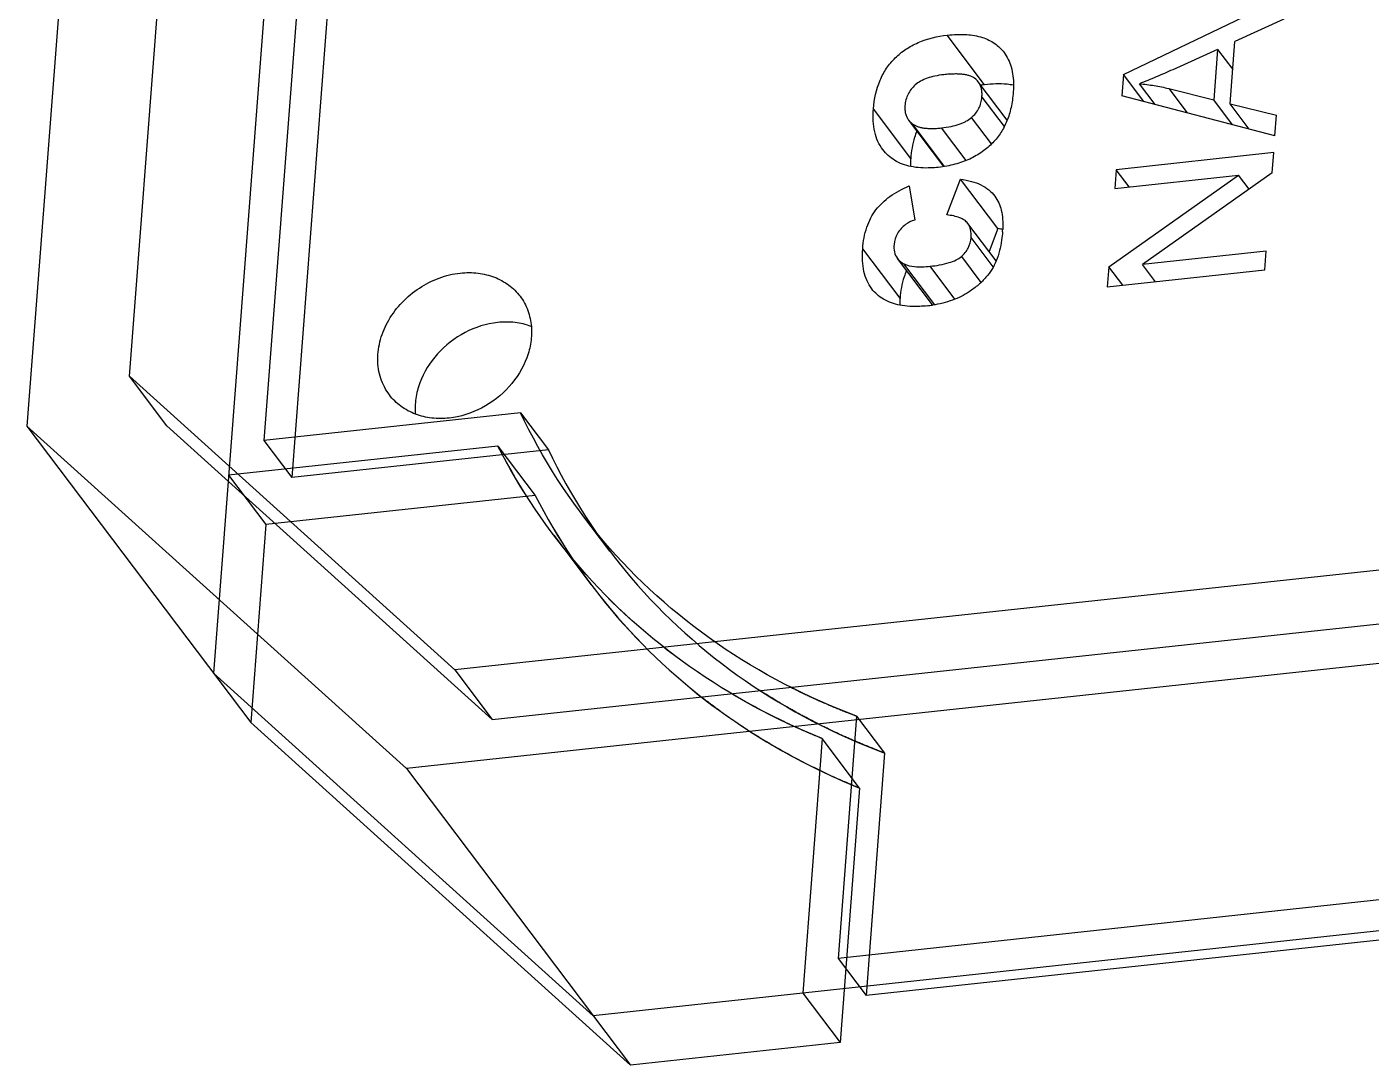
# Model space of a CAD drawing. Header units: millimetres. Extents: x 0 to 594, y 0 to 420.
# Drawn here: x 91.699 to 94.163, y 124.315 to 126.218 of the extents above; entities that cross this region are included whole.
import ezdxf

# ---------------------------------------------------------------- set-up
doc = ezdxf.new("R2010")
doc.units = ezdxf.units.MM
doc.header["$LTSCALE"] = 32.67
doc.layers.get('0').update_dxf_attribs({"linetype": 'CONTINUOUS'})

msp = doc.modelspace()

# ---------------------------------------------------------------- linework, layer by layer
at = {"color": 7, "linetype": 'CONTINUOUS'}
for p, q in [((91.858, 127.5593), (91.6995, 125.4866)), ((91.8875, 125.5778), (92.0351, 127.5076)), ((92.1999, 127.1063), (92.0414, 125.0336)), ((92.2282, 126.6926), (92.1339, 125.4604)), ((92.2794, 126.6247), (92.1852, 125.3924)), ((93.7091, 126.1312), (94.0064, 126.2738)), ((94.0032, 126.2326), (93.9134, 126.1916)), ((93.4547, 126.1123), (93.3863, 126.203)), ((93.9047, 126.0772), (93.9134, 126.1916)), ((93.8816, 126.177), (93.7993, 126.1397)), ((93.8816, 126.177), (93.8745, 126.0843)), ((93.8816, 126.177), (93.9095, 126.14)), ((93.7091, 126.1312), (93.7062, 126.0921)), ((93.7467, 126.0815), (93.7091, 126.1312)), ((93.4961, 126.0472), (93.4431, 126.1174)), ((93.7671, 126.0761), (93.7384, 126.1141)), ((93.792, 126.1053), (93.8745, 126.0843)), ((93.7921, 126.1053), (93.8241, 126.0629)), ((93.4497, 126.0897), (93.4907, 126.0354)), ((93.9868, 126.0185), (93.7062, 126.0921)), ((93.9087, 126.039), (93.8745, 126.0843)), ((93.3192, 125.9772), (93.2508, 126.0678)), ((93.8241, 126.0629), (93.8257, 126.0607)), ((93.9397, 126.0308), (93.9047, 126.0772)), ((93.9047, 126.0772), (93.9898, 126.0567)), ((93.9868, 126.0185), (93.9898, 126.0567)), ((93.3153, 126.0475), (93.3796, 125.9623)), ((93.3812, 125.9625), (93.3224, 126.0405)), ((93.4208, 125.9733), (93.3757, 126.0331)), ((93.4671, 126.0036), (93.4305, 126.052)), ((93.9845, 125.9877), (93.6958, 125.9565)), ((93.9816, 125.9507), (93.9845, 125.9877)), ((93.3852, 125.8736), (93.4103, 125.939)), ((93.4787, 125.8484), (93.4103, 125.939)), ((93.6822, 125.7785), (93.9198, 125.9465)), ((93.6958, 125.9565), (93.6931, 125.922)), ((93.6931, 125.922), (93.9198, 125.9465)), ((93.7197, 125.9249), (93.6958, 125.9565)), ((93.9816, 125.9507), (93.744, 125.7827)), ((93.9392, 125.9207), (93.9198, 125.9465)), ((93.3163, 125.9267), (93.3265, 125.8639)), ((93.4757, 125.7894), (93.4241, 125.8578)), ((93.4787, 125.8484), (93.4627, 125.8066)), ((93.2996, 125.7208), (93.2312, 125.8114)), ((93.4704, 125.7783), (93.4298, 125.8322)), ((93.3593, 125.7085), (93.2949, 125.7938)), ((93.412, 125.7974), (93.4479, 125.7498)), ((93.9707, 125.8072), (93.744, 125.7827)), ((93.968, 125.7727), (93.9707, 125.8072)), ((93.3633, 125.7091), (93.3067, 125.7842)), ((93.4002, 125.7191), (93.3546, 125.7795)), ((93.6822, 125.7785), (93.6793, 125.7415)), ((93.6793, 125.7415), (93.968, 125.7727)), ((93.7078, 125.7446), (93.6822, 125.7785)), ((93.7679, 125.7511), (93.744, 125.7827)), ((91.9559, 125.4871), (91.8875, 125.5778)), ((91.8875, 125.5778), (92.4839, 125.0396)), ((92.604, 125.5111), (92.1339, 125.4604)), ((92.604, 125.5111), (92.6552, 125.4432)), ((91.6995, 125.4866), (92.1097, 124.943)), ((91.6995, 125.4866), (92.3951, 124.8589)), ((92.5523, 124.949), (91.9559, 125.4871)), ((92.5626, 125.45), (92.0691, 125.3968)), ((92.1339, 125.4604), (92.1852, 125.3924)), ((92.6552, 125.4432), (92.1852, 125.3924)), ((92.5626, 125.45), (92.631, 125.3595)), ((92.0691, 125.3968), (92.1375, 125.3062)), ((92.631, 125.3595), (92.1375, 125.3062)), ((92.1375, 125.3062), (92.1097, 124.943)), ((94.526, 125.2601), (92.4839, 125.0396)), ((92.5523, 124.949), (94.5944, 125.1694)), ((94.5884, 125.0957), (92.3951, 124.8589)), ((92.0414, 125.0336), (92.737, 124.4059)), ((92.4839, 125.0396), (92.5523, 124.949)), ((93.22, 124.9552), (93.186, 124.511)), ((93.22, 124.9552), (93.2713, 124.8873)), ((92.1097, 124.943), (92.8054, 124.3153)), ((93.157, 124.9138), (93.1213, 124.4474)), ((93.2253, 124.8232), (93.157, 124.9138)), ((93.2713, 124.8873), (93.2373, 124.4431)), ((92.3951, 124.8589), (92.8054, 124.3153)), ((93.2253, 124.8232), (93.1897, 124.3568)), ((94.49, 124.6518), (93.186, 124.511)), ((94.9303, 124.6427), (92.737, 124.4059)), ((94.5413, 124.5838), (93.2373, 124.4431)), ((93.186, 124.511), (93.2373, 124.4431)), ((93.1213, 124.4474), (93.1897, 124.3568)), ((93.1897, 124.3568), (92.8054, 124.3153))]:
    msp.add_line(p, q, dxfattribs=at)
at = {"color": 6, "linetype": 'CONTINUOUS'}
for p, q in [((92.7677, 125.2574), (92.7165, 125.3253)), ((92.665, 125.2865), (92.7334, 125.1959))]:
    msp.add_line(p, q, dxfattribs=at)
at = {"color": 7, "linetype": 'CONTINUOUS'}
for centre, radius, start, end in [((93.4788, 125.8889), 0.2247, 96.1546, 97.9486), ((93.3414, 125.8114), 0.0546, 105.9035, 125.3704), ((93.4616, 125.7023), 0.1471, 79.5378, 83.3172), ((93.2899, 125.8576), 0.1982, 355.6141, 356.8895), ((93.3243, 125.9415), 0.2358, 276.1432, 278.5237)]:
    msp.add_arc(centre, radius, start, end, dxfattribs=at)
for points, knots in [([(93.3863, 126.203), (93.3981, 126.2042), (93.4197, 126.2053), (93.4496, 126.2006), (93.4735, 126.1891), (93.4855, 126.1775), (93.4903, 126.1712)], [0, 0, 0, 0, 0.31192, 0.568691, 0.78979, 1, 1, 1, 1]), ([(93.2508, 126.0678), (93.2522, 126.0857), (93.2577, 126.1121), (93.2743, 126.1427), (93.2904, 126.1619), (93.3099, 126.1779), (93.3411, 126.1948), (93.368, 126.201), (93.3863, 126.203)], [0, 0, 0, 0, 0.257312, 0.376532, 0.494822, 0.613954, 0.735453, 1, 1, 1, 1]), ([(93.4903, 126.1712), (93.4962, 126.1634), (93.5055, 126.1439), (93.5076, 126.1225), (93.5076, 126.1112)], [0, 0, 0, 0, 0.460657, 1, 1, 1, 1]), ([(93.3798, 126.1306), (93.3743, 126.13), (93.364, 126.1284), (93.3497, 126.1245), (93.3375, 126.1192), (93.3306, 126.1144), (93.3276, 126.1118)], [0, 0, 0, 0, 0.29482, 0.556328, 0.789195, 1, 1, 1, 1]), ([(93.4364, 126.124), (93.4336, 126.126), (93.4286, 126.1283), (93.4212, 126.1303), (93.4145, 126.1313), (93.407, 126.1319), (93.3986, 126.1319), (93.3895, 126.1315), (93.3832, 126.131), (93.3798, 126.1306)], [0, 0, 0, 0, 0.17714, 0.281268, 0.397549, 0.526949, 0.670169, 0.827723, 1, 1, 1, 1]), ([(93.7993, 126.1397), (93.7942, 126.1374), (93.7842, 126.133), (93.769, 126.1264), (93.7537, 126.1201), (93.7435, 126.1161), (93.7384, 126.1141)], [0, 0, 0, 0, 0.250518, 0.500703, 0.75054, 1, 1, 1, 1]), ([(93.3276, 126.1118), (93.3248, 126.1094), (93.3198, 126.1041), (93.3139, 126.0949), (93.3101, 126.0847), (93.3089, 126.0775), (93.3087, 126.0738)], [0, 0, 0, 0, 0.254189, 0.498945, 0.744245, 1, 1, 1, 1]), ([(93.4431, 126.1174), (93.4421, 126.1187), (93.4401, 126.121), (93.4377, 126.123), (93.4364, 126.124)], [0, 0, 0, 0, 0.493625, 1, 1, 1, 1]), ([(93.4497, 126.0897), (93.4499, 126.0924), (93.45, 126.0977), (93.449, 126.1051), (93.4467, 126.1118), (93.4444, 126.1157), (93.4431, 126.1174)], [0, 0, 0, 0, 0.280844, 0.53587, 0.772509, 1, 1, 1, 1]), ([(93.5074, 126.1112), (93.5036, 126.112), (93.4861, 126.1145), (93.4683, 126.1138), (93.4547, 126.1123)], [0, 0, 0, 0, 0.222201, 1, 1, 1, 1]), ([(93.5076, 126.1112), (93.5076, 126.1101), (93.5075, 126.1058), (93.5073, 126.1014), (93.507, 126.0981)], [0, 0, 0, 0, 0.243547, 1, 1, 1, 1]), ([(93.7384, 126.1141), (93.743, 126.1136), (93.7521, 126.1127), (93.7656, 126.1107), (93.7789, 126.1083), (93.7877, 126.1063), (93.792, 126.1053)], [0, 0, 0, 0, 0.252614, 0.503456, 0.752586, 1, 1, 1, 1]), ([(93.507, 126.0981), (93.5063, 126.0888), (93.5039, 126.071), (93.4965, 126.046), (93.4853, 126.0241), (93.4699, 126.0051), (93.4505, 125.9886), (93.4271, 125.975), (93.3998, 125.9653), (93.38, 125.9619), (93.3697, 125.9608)], [0, 0, 0, 0, 0.131931, 0.251672, 0.363875, 0.475763, 0.593958, 0.719684, 0.85404, 1, 1, 1, 1]), ([(93.4305, 126.052), (93.4333, 126.0544), (93.4385, 126.0596), (93.4444, 126.0688), (93.4482, 126.0789), (93.4494, 126.086), (93.4497, 126.0897)], [0, 0, 0, 0, 0.255844, 0.501002, 0.745643, 1, 1, 1, 1]), ([(93.268, 125.9933), (93.2645, 125.9979), (93.2584, 126.0083), (93.2526, 126.0261), (93.25, 126.0462), (93.2502, 126.0604), (93.2508, 126.0678)], [0, 0, 0, 0, 0.223019, 0.457924, 0.714553, 1, 1, 1, 1]), ([(93.3087, 126.0738), (93.3085, 126.0713), (93.3084, 126.0664), (93.3095, 126.0593), (93.3117, 126.053), (93.314, 126.0492), (93.3153, 126.0475)], [0, 0, 0, 0, 0.274372, 0.527108, 0.765944, 1, 1, 1, 1]), ([(93.3153, 126.0475), (93.3163, 126.0462), (93.3185, 126.0437), (93.3211, 126.0415), (93.3224, 126.0405)], [0, 0, 0, 0, 0.490974, 1, 1, 1, 1]), ([(93.3224, 126.0405), (93.3237, 126.0395), (93.3267, 126.0377), (93.3316, 126.0355), (93.3373, 126.0339), (93.3436, 126.0327), (93.3507, 126.0321), (93.3584, 126.0319), (93.3668, 126.0322), (93.3727, 126.0327), (93.3757, 126.0331)], [0, 0, 0, 0, 0.09035, 0.187875, 0.294378, 0.411249, 0.539541, 0.680049, 0.83338, 1, 1, 1, 1]), ([(93.3757, 126.0331), (93.3815, 126.0337), (93.3925, 126.0353), (93.4055, 126.0387), (93.4145, 126.0422), (93.4222, 126.046), (93.4275, 126.0494), (93.4305, 126.052)], [0, 0, 0, 0, 0.3002, 0.563685, 0.683023, 0.794961, 1, 1, 1, 1]), ([(93.3305, 126.0273), (93.3289, 126.0235), (93.3232, 126.0073), (93.3202, 125.9902), (93.3192, 125.9772)], [0, 0, 0, 0, 0.238276, 1, 1, 1, 1]), ([(93.3195, 125.9623), (93.3092, 125.9644), (93.2895, 125.9715), (93.2739, 125.9854), (93.268, 125.9933)], [0, 0, 0, 0, 0.516548, 1, 1, 1, 1]), ([(93.3192, 125.9772), (93.3191, 125.9759), (93.3188, 125.9709), (93.3187, 125.9659), (93.3187, 125.9623)], [0, 0, 0, 0, 0.256967, 1, 1, 1, 1]), ([(93.3697, 125.9608), (93.3651, 125.9603), (93.3484, 125.959), (93.3314, 125.9598), (93.3195, 125.9623)], [0, 0, 0, 0, 0.273898, 1, 1, 1, 1]), ([(93.4103, 125.939), (93.4172, 125.9382), (93.4301, 125.9358), (93.4478, 125.9293), (93.4625, 125.92), (93.4702, 125.912), (93.4735, 125.9077)], [0, 0, 0, 0, 0.286983, 0.543006, 0.77722, 1, 1, 1, 1]), ([(93.2312, 125.8114), (93.2322, 125.825), (93.2356, 125.8446), (93.2455, 125.8681), (93.2583, 125.8882), (93.2814, 125.9097), (93.3039, 125.9215), (93.3163, 125.9267)], [0, 0, 0, 0, 0.267464, 0.387074, 0.502022, 0.735837, 1, 1, 1, 1]), ([(93.4735, 125.9077), (93.4762, 125.9041), (93.4811, 125.8959), (93.4859, 125.8817), (93.4882, 125.8651), (93.4881, 125.8532), (93.4878, 125.8469)], [0, 0, 0, 0, 0.213773, 0.442545, 0.701132, 1, 1, 1, 1]), ([(93.4241, 125.8578), (93.4223, 125.8602), (93.4176, 125.8645), (93.4086, 125.8689), (93.3976, 125.872), (93.3896, 125.8732), (93.3852, 125.8736)], [0, 0, 0, 0, 0.206265, 0.433449, 0.69568, 1, 1, 1, 1]), ([(93.3099, 125.8559), (93.3039, 125.8515), (93.2938, 125.8408), (93.289, 125.8266), (93.2887, 125.8196)], [0, 0, 0, 0, 0.517151, 1, 1, 1, 1]), ([(93.4298, 125.8322), (93.4301, 125.8371), (93.43, 125.8461), (93.4265, 125.8546), (93.4241, 125.8578)], [0, 0, 0, 0, 0.549624, 1, 1, 1, 1]), ([(93.4875, 125.8425), (93.4871, 125.8375), (93.4852, 125.8194), (93.4809, 125.8015), (93.4759, 125.7893)], [0, 0, 0, 0, 0.273931, 1, 1, 1, 1]), ([(93.2478, 125.7381), (93.2444, 125.7427), (93.2385, 125.7528), (93.2329, 125.7703), (93.2303, 125.7902), (93.2306, 125.8041), (93.2312, 125.8114)], [0, 0, 0, 0, 0.221193, 0.456006, 0.713088, 1, 1, 1, 1]), ([(93.2887, 125.8196), (93.2881, 125.8151), (93.2884, 125.8058), (93.2923, 125.7973), (93.2949, 125.7938)], [0, 0, 0, 0, 0.512102, 1, 1, 1, 1]), ([(93.412, 125.7974), (93.4171, 125.8016), (93.4259, 125.8122), (93.4293, 125.8255), (93.4298, 125.8322)], [0, 0, 0, 0, 0.497196, 1, 1, 1, 1]), ([(93.2949, 125.7938), (93.2973, 125.7907), (93.3012, 125.7871), (93.3058, 125.7845), (93.307, 125.7839)], [0, 0, 0, 0, 0.745782, 1, 1, 1, 1]), ([(93.3546, 125.7795), (93.3664, 125.7807), (93.3828, 125.7833), (93.4018, 125.7905), (93.4091, 125.7949), (93.412, 125.7974)], [0, 0, 0, 0, 0.585614, 0.811627, 1, 1, 1, 1]), ([(93.4759, 125.7893), (93.4737, 125.7839), (93.4683, 125.7733), (93.4572, 125.7585), (93.4432, 125.7448), (93.4323, 125.7367), (93.4264, 125.7327)], [0, 0, 0, 0, 0.230342, 0.46635, 0.721495, 1, 1, 1, 1]), ([(92.3638, 125.5438), (92.3569, 125.5529), (92.3461, 125.5738), (92.3407, 125.6093), (92.3462, 125.6463), (92.3617, 125.6822), (92.3862, 125.7145), (92.4178, 125.7408), (92.4542, 125.7593), (92.4805, 125.7656), (92.4937, 125.767)], [0, 0, 0, 0, 0.110802, 0.225246, 0.345642, 0.472367, 0.604003, 0.737912, 0.870892, 1, 1, 1, 1]), ([(92.4937, 125.767), (92.5045, 125.7682), (92.5259, 125.7682), (92.5565, 125.7608), (92.5832, 125.7463), (92.5974, 125.7323), (92.6032, 125.7245)], [0, 0, 0, 0, 0.265409, 0.51899, 0.762433, 1, 1, 1, 1]), ([(93.3116, 125.7715), (93.3099, 125.7678), (93.3036, 125.7516), (93.3006, 125.7342), (93.2996, 125.7208)], [0, 0, 0, 0, 0.231571, 1, 1, 1, 1]), ([(93.3069, 125.7839), (93.3128, 125.7807), (93.3291, 125.7775), (93.3452, 125.7784), (93.3546, 125.7795)], [0, 0, 0, 0, 0.412889, 1, 1, 1, 1]), ([(93.2992, 125.7082), (93.2889, 125.7102), (93.2693, 125.7168), (93.2536, 125.7305), (93.2478, 125.7381)], [0, 0, 0, 0, 0.522961, 1, 1, 1, 1]), ([(92.6032, 125.7245), (92.6092, 125.7167), (92.6189, 125.6988), (92.6232, 125.679), (92.624, 125.6689)], [0, 0, 0, 0, 0.493709, 1, 1, 1, 1]), ([(93.2996, 125.7208), (93.2995, 125.7197), (93.2992, 125.7156), (93.2991, 125.7114), (93.2991, 125.7083)], [0, 0, 0, 0, 0.256079, 1, 1, 1, 1]), ([(93.4264, 125.7327), (93.4169, 125.7264), (93.3952, 125.7157), (93.3717, 125.7102), (93.3593, 125.7083)], [0, 0, 0, 0, 0.475842, 1, 1, 1, 1]), ([(93.3496, 125.707), (93.345, 125.7065), (93.3282, 125.7052), (93.3112, 125.7059), (93.2992, 125.7082)], [0, 0, 0, 0, 0.274844, 1, 1, 1, 1]), ([(92.5621, 125.6764), (92.5414, 125.6742), (92.5002, 125.661), (92.4497, 125.6218), (92.4214, 125.5766), (92.4113, 125.5376), (92.4106, 125.5181), (92.4114, 125.5087)], [0, 0, 0, 0, 0.253043, 0.512886, 0.764793, 0.88485, 1, 1, 1, 1]), ([(92.624, 125.6689), (92.6248, 125.6595), (92.6241, 125.64), (92.6139, 125.6011), (92.5857, 125.5559), (92.5352, 125.5167), (92.494, 125.5035), (92.4733, 125.5013)], [0, 0, 0, 0, 0.115159, 0.235221, 0.487131, 0.746969, 1, 1, 1, 1]), ([(92.6239, 125.6692), (92.6143, 125.6728), (92.5938, 125.6776), (92.5727, 125.6775), (92.5621, 125.6764)], [0, 0, 0, 0, 0.488812, 1, 1, 1, 1]), ([(92.4117, 125.5085), (92.4022, 125.5121), (92.3842, 125.5216), (92.3697, 125.5359), (92.3638, 125.5438)], [0, 0, 0, 0, 0.506321, 1, 1, 1, 1]), ([(92.4733, 125.5013), (92.4627, 125.5002), (92.4417, 125.5001), (92.4212, 125.5049), (92.4117, 125.5085)], [0, 0, 0, 0, 0.51117, 1, 1, 1, 1]), ([(93.22, 124.9552), (93.1301, 124.9888), (92.9593, 125.0767), (92.7466, 125.2677), (92.6439, 125.4269), (92.604, 125.5111)], [0, 0, 0, 0, 0.339459, 0.670545, 1, 1, 1, 1]), ([(93.157, 124.9138), (93.0715, 124.9484), (92.9093, 125.0359), (92.7052, 125.2194), (92.6035, 125.3702), (92.5626, 125.45)], [0, 0, 0, 0, 0.338952, 0.670359, 1, 1, 1, 1]), ([(93.157, 124.9138), (93.0716, 124.9486), (92.9093, 125.0358), (92.7051, 125.2193), (92.6037, 125.3703), (92.5626, 125.45)], [0, 0, 0, 0, 0.338939, 0.670372, 1, 1, 1, 1]), ([(92.6552, 125.4432), (92.6952, 125.359), (92.7979, 125.1998), (93.0106, 125.0087), (93.1813, 124.9209), (93.2713, 124.8873)], [0, 0, 0, 0, 0.329455, 0.660541, 1, 1, 1, 1]), ([(92.631, 125.3595), (92.6718, 125.2796), (92.7736, 125.1288), (92.9777, 124.9453), (93.1399, 124.8578), (93.2253, 124.8232)], [0, 0, 0, 0, 0.329641, 0.661048, 1, 1, 1, 1]), ([(92.631, 125.3595), (92.672, 125.2797), (92.7735, 125.1287), (92.9777, 124.9452), (93.14, 124.858), (93.2253, 124.8232)], [0, 0, 0, 0, 0.329628, 0.661061, 1, 1, 1, 1])]:
    msp.add_open_spline(points, degree=3, knots=knots, dxfattribs=at)
at = {"color": 40, "linetype": 'CONTINUOUS'}
for points, knots in [([(93.157, 124.9138), (93.1502, 124.9166), (93.1417, 124.9202), (93.1316, 124.9244), (93.1265, 124.9266), (93.1215, 124.9289), (93.1165, 124.9311), (93.1115, 124.9333), (93.1078, 124.935), (93.1053, 124.9361), (93.1042, 124.9366), (93.1034, 124.937), (93.1025, 124.9374), (93.1008, 124.9382), (93.0984, 124.9393), (93.0945, 124.9412), (93.0898, 124.9435), (93.085, 124.9458), (93.0811, 124.9476), (93.0782, 124.949), (93.0759, 124.9501), (93.0742, 124.9509), (93.0732, 124.9514), (93.0725, 124.9517), (93.0719, 124.952), (93.0711, 124.9524), (93.0697, 124.9531), (93.0676, 124.9542), (93.0652, 124.9554), (93.062, 124.9571), (93.0579, 124.9591), (93.0531, 124.9616), (93.0482, 124.9641), (93.0434, 124.9666), (93.0387, 124.9692), (93.0339, 124.9718), (93.0299, 124.9739), (93.0267, 124.9756), (93.0247, 124.9767), (93.0231, 124.9776), (93.0221, 124.9781), (93.0214, 124.9785), (93.0204, 124.9791), (93.0187, 124.98), (93.0164, 124.9814), (93.0125, 124.9836), (93.0078, 124.9863), (93.0001, 124.9907), (92.9944, 124.994), (92.9906, 124.9962)], [0, 0, 0, 0, 0.125, 0.15625, 0.1875, 0.21875, 0.25, 0.28125, 0.3125, 0.320312, 0.328125, 0.332031, 0.335938, 0.34375, 0.359375, 0.375, 0.40625, 0.4375, 0.453125, 0.46875, 0.484375, 0.492188, 0.496094, 0.5, 0.503906, 0.507812, 0.515625, 0.53125, 0.546875, 0.5625, 0.59375, 0.625, 0.65625, 0.6875, 0.71875, 0.75, 0.78125, 0.796875, 0.8125, 0.820312, 0.828125, 0.832031, 0.835938, 0.84375, 0.859375, 0.875, 0.90625, 0.9375, 1, 1, 1, 1]), ([(93.2713, 124.8873), (93.2664, 124.8892), (93.2565, 124.8931), (93.2442, 124.898), (93.2355, 124.9014), (93.2306, 124.9033), (93.2258, 124.9055), (93.2197, 124.9081), (93.2125, 124.9112), (93.2052, 124.9144), (93.1992, 124.917), (93.1943, 124.9191), (93.1895, 124.9213), (93.1813, 124.9253), (93.1718, 124.9298), (93.1635, 124.9338), (93.1588, 124.936), (93.1552, 124.9377), (93.1517, 124.9396), (93.1471, 124.942), (93.139, 124.9462), (93.1297, 124.951), (93.1216, 124.9552), (93.117, 124.9577), (93.1125, 124.9603), (93.1069, 124.9635), (93.1001, 124.9673), (93.0933, 124.9712), (93.0882, 124.9741), (93.0848, 124.976), (93.0834, 124.9768), (93.0823, 124.9775), (93.0811, 124.9782), (93.0789, 124.9795), (93.0759, 124.9814), (93.071, 124.9844), (93.0649, 124.9882), (93.0551, 124.9943), (93.0478, 124.9988), (93.0429, 125.0019)], [0, 0, 0, 0, 0.0625, 0.125, 0.15625, 0.171875, 0.1875, 0.21875, 0.25, 0.28125, 0.3125, 0.328125, 0.34375, 0.375, 0.4375, 0.46875, 0.484375, 0.5, 0.515625, 0.53125, 0.5625, 0.625, 0.65625, 0.671875, 0.6875, 0.71875, 0.75, 0.78125, 0.8125, 0.820312, 0.828125, 0.832031, 0.835938, 0.84375, 0.859375, 0.875, 0.90625, 0.9375, 1, 1, 1, 1]), ([(93.0994, 125.008), (93.1014, 125.0069), (93.1046, 125.0054), (93.1087, 125.0033), (93.1114, 125.002), (93.1134, 125.001), (93.1148, 125.0004), (93.1156, 124.9999), (93.1162, 124.9996), (93.1169, 124.9993), (93.1177, 124.9989), (93.1197, 124.998), (93.1226, 124.9966), (93.1266, 124.9947), (93.1306, 124.9929), (93.1358, 124.9903), (93.1412, 124.9879), (93.1465, 124.9855), (93.1498, 124.984), (93.1525, 124.9828), (93.1545, 124.9819), (93.1562, 124.9812), (93.1575, 124.9806), (93.1586, 124.9801), (93.1593, 124.9798), (93.1604, 124.9793), (93.1623, 124.9785), (93.165, 124.9774), (93.1682, 124.976), (93.1709, 124.9748), (93.1731, 124.9739), (93.1744, 124.9733), (93.1753, 124.9729), (93.1759, 124.9727), (93.1766, 124.9724), (93.1775, 124.9721), (93.1795, 124.9712), (93.1826, 124.97), (93.188, 124.9678), (93.1935, 124.9655), (93.1989, 124.9633), (93.2074, 124.9601), (93.2144, 124.9574), (93.22, 124.9552)], [0, 0, 0, 0, 0.0625, 0.09375, 0.125, 0.140625, 0.15625, 0.164062, 0.167969, 0.171875, 0.179688, 0.1875, 0.21875, 0.25, 0.28125, 0.3125, 0.375, 0.40625, 0.4375, 0.453125, 0.46875, 0.484375, 0.492188, 0.5, 0.507812, 0.515625, 0.53125, 0.5625, 0.59375, 0.625, 0.640625, 0.65625, 0.664062, 0.667969, 0.671875, 0.679688, 0.6875, 0.71875, 0.75, 0.8125, 0.84375, 0.875, 1, 1, 1, 1]), ([(92.9354, 124.9903), (92.9407, 124.9864), (92.9485, 124.9805), (92.959, 124.9727), (92.9655, 124.9678), (92.9707, 124.9639), (92.974, 124.9614), (92.9762, 124.9597), (92.9776, 124.9587), (92.9791, 124.9577), (92.9809, 124.9565), (92.9854, 124.9535), (92.992, 124.9489), (93.0009, 124.9429), (93.0098, 124.9369), (93.0165, 124.9324), (93.0209, 124.9294), (93.0228, 124.9281), (93.0243, 124.9271), (93.0257, 124.9262), (93.0281, 124.9247), (93.0316, 124.9226), (93.0373, 124.9191), (93.0443, 124.9148), (93.0513, 124.9106), (93.057, 124.9071), (93.0612, 124.9045), (93.0647, 124.9024), (93.0671, 124.9009), (93.0686, 124.9), (93.0696, 124.8994), (93.0708, 124.8987), (93.0724, 124.8979), (93.0752, 124.8963), (93.0791, 124.8942), (93.0839, 124.8915), (93.0902, 124.8881), (93.0981, 124.8837), (93.106, 124.8794), (93.1124, 124.8759), (93.1163, 124.8737), (93.1195, 124.8719), (93.1227, 124.8703), (93.1285, 124.8675), (93.1366, 124.8635), (93.1465, 124.8588), (93.1563, 124.854), (93.1644, 124.85), (93.1702, 124.8472), (93.1734, 124.8456), (93.1767, 124.8442), (93.1808, 124.8424), (93.1907, 124.8382), (93.2056, 124.8317), (93.2188, 124.826), (93.2253, 124.8232)], [0, 0, 0, 0, 0.0625, 0.09375, 0.125, 0.140625, 0.15625, 0.164062, 0.167969, 0.171875, 0.179688, 0.1875, 0.21875, 0.25, 0.28125, 0.3125, 0.320312, 0.328125, 0.332031, 0.335938, 0.34375, 0.359375, 0.375, 0.40625, 0.4375, 0.453125, 0.46875, 0.484375, 0.492188, 0.496094, 0.5, 0.503906, 0.507812, 0.515625, 0.53125, 0.546875, 0.5625, 0.59375, 0.625, 0.640625, 0.65625, 0.664062, 0.671875, 0.6875, 0.71875, 0.75, 0.78125, 0.8125, 0.828125, 0.835938, 0.84375, 0.859375, 0.875, 0.9375, 1, 1, 1, 1])]:
    msp.add_open_spline(points, degree=3, knots=knots, dxfattribs=at)

doc.saveas('drawing.dxf')
